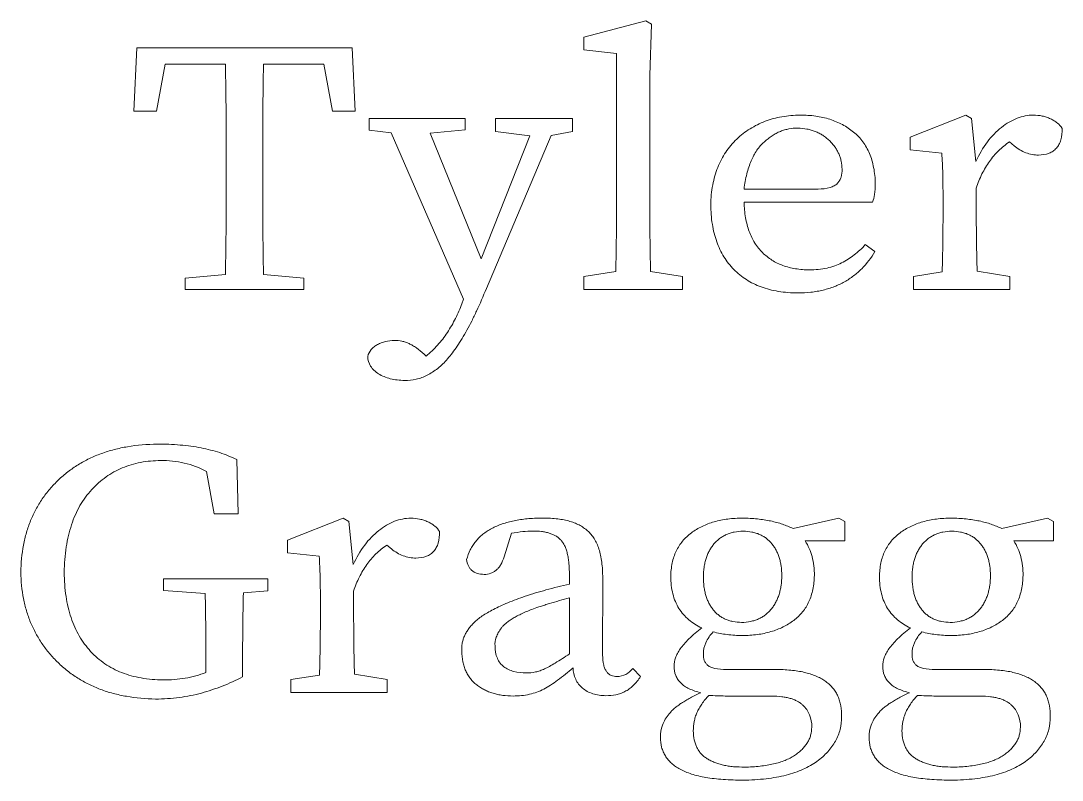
# Model space of a CAD drawing. Header units: inches. Extents: x -4.85 to 4.86, y -2.39 to 1.81.
# Drawn here: x 4.043 to 4.85, y -1.005 to -0.416 of the extents above; entities that cross this region are included whole.
import ezdxf

# ---------------------------------------------------------------- set-up
doc = ezdxf.new("R2010")
doc.units = ezdxf.units.IN
doc.header["$MEASUREMENT"] = 0

msp = doc.modelspace()

# ---------------------------------------------------------------- linework, layer by layer
at = {"color": 7, "linetype": 'Continuous', "lineweight": 18}
for p, q in [((4.52717, -0.41647), (4.47909, -0.42916)), ((4.53148, -0.41908), (4.52717, -0.41647)), ((4.53024, -0.45877), (4.53148, -0.41908)), ((4.47909, -0.42916), (4.47909, -0.43903)), ((4.13265, -0.43734), (4.1302, -0.48658)), ((4.29946, -0.43734), (4.13265, -0.43734)), ((4.30191, -0.48658), (4.29946, -0.43734)), ((4.47909, -0.43903), (4.50448, -0.44185)), ((4.50448, -0.44185), (4.50448, -0.56566)), ((4.14789, -0.48658), (4.15459, -0.45005)), ((4.15459, -0.45005), (4.20126, -0.45005)), ((4.23081, -0.4501), (4.27752, -0.45005)), ((4.27752, -0.45005), (4.28423, -0.48658)), ((4.53024, -0.56569), (4.53024, -0.45877)), ((4.1302, -0.48658), (4.14789, -0.48658)), ((4.28423, -0.48658), (4.30191, -0.48658)), ((4.38712, -0.49212), (4.31281, -0.49212)), ((4.31281, -0.49212), (4.31281, -0.50122)), ((4.38712, -0.50102), (4.38712, -0.49212)), ((4.47024, -0.49212), (4.41057, -0.49212)), ((4.41057, -0.49212), (4.41057, -0.50223)), ((4.47024, -0.50223), (4.47024, -0.49212)), ((4.64678, -0.48955), (4.64681, -0.48951)), ((4.7751, -0.48951), (4.73213, -0.50669)), ((4.77965, -0.49212), (4.7751, -0.48951)), ((4.78296, -0.52546), (4.77965, -0.49212)), ((4.6449, -0.49966), (4.64491, -0.49962)), ((4.31281, -0.50122), (4.32984, -0.50336)), ((4.32984, -0.50336), (4.38588, -0.63239)), ((4.35987, -0.50364), (4.38712, -0.50102)), ((4.39942, -0.60093), (4.35987, -0.50364)), ((4.43719, -0.50559), (4.39942, -0.60093)), ((4.40352, -0.62406), (4.45372, -0.50531)), ((4.41057, -0.50223), (4.43719, -0.50559)), ((4.45372, -0.50531), (4.47024, -0.50223)), ((4.73213, -0.50669), (4.73213, -0.51655)), ((4.73213, -0.51655), (4.75659, -0.51908)), ((4.80896, -0.51038), (4.8127, -0.51345)), ((4.20183, -0.52485), (4.20187, -0.53894)), ((4.2302, -0.53895), (4.23024, -0.52484)), ((4.66068, -0.5469), (4.60328, -0.5469)), ((4.78328, -0.56647), (4.78328, -0.54612)), ((4.75748, -0.55359), (4.75752, -0.56679)), ((4.60328, -0.55705), (4.70283, -0.55701)), ((4.70466, -0.59529), (4.69725, -0.58996)), ((4.20126, -0.61318), (4.17015, -0.61592)), ((4.26197, -0.61592), (4.23085, -0.61315)), ((4.50383, -0.61082), (4.47909, -0.61473)), ((4.55563, -0.61473), (4.53086, -0.61078)), ((4.75687, -0.61118), (4.73461, -0.61473)), ((4.80929, -0.61473), (4.7839, -0.61057)), ((4.17015, -0.61592), (4.17015, -0.62484)), ((4.26197, -0.62484), (4.26197, -0.61592)), ((4.47909, -0.61473), (4.47909, -0.62484)), ((4.55563, -0.62484), (4.55563, -0.61473)), ((4.73461, -0.61473), (4.73461, -0.62484)), ((4.80929, -0.62484), (4.80929, -0.61473)), ((4.17015, -0.62484), (4.26197, -0.62484)), ((4.47909, -0.62484), (4.55563, -0.62484)), ((4.73461, -0.62484), (4.80929, -0.62484)), ((4.38588, -0.63239), (4.38465, -0.63578)), ((4.35676, -0.67644), (4.35523, -0.67499)), ((4.34005, -0.69527), (4.34006, -0.69527)), ((4.21127, -0.7988), (4.21006, -0.75657)), ((4.1865, -0.76577), (4.19256, -0.7988)), ((4.19256, -0.7988), (4.21127, -0.7988)), ((4.29249, -0.80201), (4.24952, -0.81919)), ((4.29704, -0.80462), (4.29249, -0.80201)), ((4.30035, -0.83796), (4.29704, -0.80462)), ((4.67678, -0.80201), (4.64129, -0.81008)), ((4.68142, -0.80462), (4.67678, -0.80201)), ((4.68142, -0.8197), (4.68142, -0.80462)), ((4.83852, -0.80201), (4.80303, -0.81008)), ((4.84316, -0.80462), (4.83852, -0.80201)), ((4.84316, -0.8197), (4.84316, -0.80462)), ((4.41721, -0.83213), (4.423, -0.81381)), ((4.60259, -0.81216), (4.6026, -0.81212)), ((4.76433, -0.81216), (4.76434, -0.81212)), ((4.24952, -0.81919), (4.24952, -0.82905)), ((4.32635, -0.82288), (4.33009, -0.82595)), ((4.65061, -0.81974), (4.68142, -0.8197)), ((4.81235, -0.81974), (4.84316, -0.8197)), ((4.24952, -0.82905), (4.27399, -0.83158)), ((4.46792, -0.84624), (4.46796, -0.85327)), ((4.54642, -0.84738), (4.54646, -0.84736)), ((4.70816, -0.84738), (4.7082, -0.84736)), ((4.2341, -0.84897), (4.15332, -0.84897)), ((4.15332, -0.84897), (4.15332, -0.85805)), ((4.2341, -0.85837), (4.2341, -0.84897)), ((4.49368, -0.90827), (4.49372, -0.8482)), ((4.15332, -0.85805), (4.1856, -0.86037)), ((4.2152, -0.85997), (4.2341, -0.85837)), ((4.30068, -0.87897), (4.30068, -0.85862)), ((4.27487, -0.86609), (4.27491, -0.87929)), ((4.46792, -0.86385), (4.46796, -0.90732)), ((4.41024, -0.90114), (4.41024, -0.90111)), ((4.18618, -0.91251), (4.18622, -0.92171)), ((4.21455, -0.92519), (4.21459, -0.9125)), ((4.52311, -0.92486), (4.51694, -0.91866)), ((4.62917, -0.9194), (4.58946, -0.9194)), ((4.79091, -0.9194), (4.7512, -0.9194)), ((4.27426, -0.92368), (4.252, -0.92723)), ((4.252, -0.92723), (4.252, -0.93734)), ((4.32669, -0.92723), (4.30129, -0.92307)), ((4.32669, -0.93734), (4.32669, -0.92723)), ((4.252, -0.93734), (4.32669, -0.93734)), ((4.49616, -0.9397), (4.4962, -0.9397)), ((4.58869, -0.93995), (4.62487, -0.93995)), ((4.75043, -0.93995), (4.78661, -0.93995)), ((4.60381, -0.99505), (4.60385, -0.99505)), ((4.76555, -0.99505), (4.76559, -0.99505))]:
    msp.add_line(p, q, dxfattribs=at)
for points in [[(4.20126, -0.45005), (4.20177, -0.47498), (4.20196, -0.49992), (4.20183, -0.52485)], [(4.23024, -0.52484), (4.2301, -0.49992), (4.23029, -0.47501), (4.23081, -0.4501)], [(4.20187, -0.53894), (4.20197, -0.56369), (4.20176, -0.58843), (4.20126, -0.61318)], [(4.23085, -0.61315), (4.23031, -0.58842), (4.23009, -0.56369), (4.2302, -0.53895)], [(4.50448, -0.56566), (4.50442, -0.58071), (4.50421, -0.59576), (4.50383, -0.61082)], [(4.53086, -0.61078), (4.53046, -0.59575), (4.53025, -0.58072), (4.53024, -0.56569)], [(4.1856, -0.86037), (4.18596, -0.87775), (4.18615, -0.89513), (4.18618, -0.91251)], [(4.21459, -0.9125), (4.2146, -0.89499), (4.2148, -0.87748), (4.2152, -0.85997)], [(4.57602, -0.93942), (4.58023, -0.93973), (4.58446, -0.93991), (4.58869, -0.93995)], [(4.73775, -0.93942), (4.74197, -0.93973), (4.7462, -0.93991), (4.75043, -0.93995)]]:
    msp.add_open_spline(points, degree=3, dxfattribs=at)
for points, knots in [([(4.64681, -0.48951), (4.64202, -0.4896), (4.63497, -0.49022), (4.62592, -0.49221), (4.61957, -0.49424), (4.61357, -0.49691), (4.60788, -0.5001), (4.60249, -0.50383), (4.59751, -0.50815), (4.59292, -0.51293), (4.58896, -0.51823), (4.58555, -0.52394), (4.58272, -0.5301), (4.58049, -0.53671), (4.57828, -0.54634), (4.57755, -0.55387), (4.57748, -0.55901)], [0, 0, 0, 0, 0.130565, 0.192022, 0.252335, 0.311858, 0.370885, 0.429954, 0.490085, 0.550334, 0.610105, 0.670059, 0.731204, 0.794561, 0.859957, 1, 1, 1, 1]), ([(4.70498, -0.54279), (4.70495, -0.53857), (4.70431, -0.53245), (4.70251, -0.52465), (4.7006, -0.51942), (4.69831, -0.51455), (4.6954, -0.51018), (4.69211, -0.50616), (4.68823, -0.50269), (4.68403, -0.49959), (4.67953, -0.49689), (4.67475, -0.49461), (4.6697, -0.4927), (4.66435, -0.49131), (4.65672, -0.48991), (4.65079, -0.48955), (4.64678, -0.48955)], [0, 0, 0, 0, 0.14159, 0.206425, 0.268575, 0.328454, 0.386879, 0.444623, 0.502839, 0.561328, 0.619944, 0.679214, 0.739219, 0.801177, 0.86481, 1, 1, 1, 1]), ([(4.82755, -0.48955), (4.82325, -0.4896), (4.8167, -0.49089), (4.80861, -0.49492), (4.80259, -0.49904), (4.7969, -0.50423), (4.7897, -0.51271), (4.78544, -0.52017), (4.78296, -0.52546)], [0, 0, 0, 0, 0.213705, 0.326515, 0.447683, 0.575506, 0.708854, 1, 1, 1, 1]), ([(4.84985, -0.49995), (4.84886, -0.49831), (4.84685, -0.49619), (4.84364, -0.49381), (4.84078, -0.49233), (4.83768, -0.49114), (4.8333, -0.48989), (4.82986, -0.4896), (4.82755, -0.48955)], [0, 0, 0, 0, 0.221959, 0.340492, 0.466629, 0.598279, 0.728923, 1, 1, 1, 1]), ([(4.60328, -0.5469), (4.60379, -0.54293), (4.60479, -0.53718), (4.60685, -0.52993), (4.60869, -0.52515), (4.6107, -0.52076), (4.6131, -0.51687), (4.61572, -0.51338), (4.61869, -0.5104), (4.6218, -0.50786), (4.62493, -0.50559), (4.62814, -0.50371), (4.63138, -0.50214), (4.63469, -0.501), (4.63915, -0.49989), (4.64261, -0.49965), (4.6449, -0.49966)], [0, 0, 0, 0, 0.173193, 0.251437, 0.325598, 0.394422, 0.459785, 0.522621, 0.582832, 0.640802, 0.696369, 0.749545, 0.801554, 0.851327, 0.900892, 1, 1, 1, 1]), ([(4.64491, -0.49962), (4.64729, -0.49977), (4.65084, -0.50003), (4.65535, -0.50116), (4.65852, -0.50221), (4.6615, -0.50357), (4.66435, -0.50514), (4.66695, -0.50711), (4.66943, -0.50923), (4.67165, -0.51159), (4.67363, -0.51408), (4.67529, -0.5167), (4.67672, -0.51941), (4.67775, -0.52229), (4.67889, -0.52628), (4.67916, -0.52944), (4.67926, -0.53154)], [0, 0, 0, 0, 0.137941, 0.204171, 0.267944, 0.330807, 0.393, 0.455307, 0.518716, 0.581437, 0.642345, 0.701987, 0.760244, 0.818838, 0.878231, 1, 1, 1, 1]), ([(4.83159, -0.52053), (4.83431, -0.52046), (4.83829, -0.51993), (4.84285, -0.51762), (4.84547, -0.51527), (4.84753, -0.51232), (4.84954, -0.50724), (4.84984, -0.50292), (4.84985, -0.49995)], [0, 0, 0, 0, 0.261659, 0.374162, 0.483453, 0.59424, 0.714626, 1, 1, 1, 1]), ([(4.78328, -0.54612), (4.7845, -0.54237), (4.78663, -0.53692), (4.79033, -0.53018), (4.7934, -0.52553), (4.79674, -0.52117), (4.80173, -0.51588), (4.80596, -0.51243), (4.80896, -0.51038)], [0, 0, 0, 0, 0.263537, 0.390067, 0.514117, 0.635945, 0.756853, 1, 1, 1, 1]), ([(4.8127, -0.51345), (4.81537, -0.51569), (4.82137, -0.51921), (4.82821, -0.52052), (4.83159, -0.52053)], [0, 0, 0, 0, 0.507925, 1, 1, 1, 1]), ([(4.75659, -0.51908), (4.75687, -0.52432), (4.75722, -0.53091), (4.75736, -0.53901), (4.75749, -0.54527), (4.75749, -0.55018), (4.75748, -0.55359)], [0, 0, 0, 0, 0.455651, 0.573744, 0.703642, 1, 1, 1, 1]), ([(4.67926, -0.53154), (4.67936, -0.53357), (4.67902, -0.53658), (4.67742, -0.54021), (4.67569, -0.5426), (4.67318, -0.5446), (4.66814, -0.54651), (4.6638, -0.54686), (4.66068, -0.5469)], [0, 0, 0, 0, 0.219728, 0.320826, 0.424653, 0.535269, 0.662172, 1, 1, 1, 1]), ([(4.70283, -0.55701), (4.70362, -0.55512), (4.70469, -0.55039), (4.7049, -0.54556), (4.70498, -0.54279)], [0, 0, 0, 0, 0.423258, 1, 1, 1, 1]), ([(4.57748, -0.55901), (4.57749, -0.56411), (4.57807, -0.57159), (4.58, -0.58114), (4.58196, -0.58768), (4.58449, -0.59377), (4.58754, -0.59943), (4.59118, -0.6046), (4.59528, -0.60934), (4.59992, -0.61357), (4.60503, -0.61724), (4.61058, -0.62037), (4.6166, -0.62288), (4.62304, -0.62488), (4.63245, -0.62689), (4.63983, -0.62742), (4.64486, -0.62745)], [0, 0, 0, 0, 0.140622, 0.205988, 0.268187, 0.328625, 0.387444, 0.445, 0.5026, 0.55986, 0.617543, 0.675561, 0.735308, 0.796901, 0.861244, 1, 1, 1, 1]), ([(4.65395, -0.60951), (4.65032, -0.60955), (4.645, -0.60909), (4.63817, -0.60774), (4.63346, -0.60626), (4.62904, -0.60437), (4.62488, -0.60211), (4.62109, -0.59932), (4.6175, -0.59625), (4.61434, -0.59267), (4.6115, -0.58876), (4.60912, -0.58441), (4.60714, -0.57969), (4.60553, -0.57458), (4.60396, -0.56703), (4.60334, -0.56111), (4.60328, -0.55705)], [0, 0, 0, 0, 0.132032, 0.193598, 0.253171, 0.311203, 0.368296, 0.424961, 0.48207, 0.539835, 0.598281, 0.657582, 0.719835, 0.784097, 0.852359, 1, 1, 1, 1]), ([(4.75752, -0.56679), (4.75746, -0.57402), (4.75737, -0.58882), (4.75705, -0.60361), (4.75687, -0.61118)], [0, 0, 0, 0, 0.488577, 1, 1, 1, 1]), ([(4.7839, -0.61057), (4.78371, -0.60301), (4.7834, -0.58832), (4.78329, -0.57361), (4.78328, -0.56647)], [0, 0, 0, 0, 0.513868, 1, 1, 1, 1]), ([(4.64486, -0.62745), (4.64829, -0.62741), (4.65336, -0.62717), (4.65994, -0.62625), (4.66458, -0.62525), (4.66902, -0.62408), (4.67327, -0.62262), (4.6773, -0.62086), (4.68238, -0.61821), (4.68828, -0.61433), (4.69673, -0.6069), (4.7019, -0.60019), (4.70466, -0.59529)], [0, 0, 0, 0, 0.14424, 0.212917, 0.279475, 0.343363, 0.406239, 0.467904, 0.528467, 0.646834, 0.763838, 1, 1, 1, 1]), ([(4.69725, -0.58996), (4.69462, -0.59289), (4.69028, -0.59688), (4.68393, -0.60138), (4.67891, -0.60428), (4.67348, -0.60667), (4.66517, -0.60888), (4.65853, -0.60949), (4.65395, -0.60951)], [0, 0, 0, 0, 0.240619, 0.358635, 0.475487, 0.594936, 0.719897, 1, 1, 1, 1]), ([(4.34006, -0.69527), (4.3431, -0.6953), (4.34769, -0.69488), (4.35355, -0.6931), (4.35782, -0.69126), (4.36196, -0.68886), (4.36602, -0.68597), (4.36988, -0.68246), (4.37367, -0.67842), (4.37737, -0.67378), (4.38107, -0.66853), (4.38483, -0.6627), (4.38857, -0.6562), (4.39231, -0.64907), (4.39747, -0.63836), (4.40113, -0.62993), (4.40352, -0.62406)], [0, 0, 0, 0, 0.090493, 0.135524, 0.181215, 0.228177, 0.277299, 0.328698, 0.382897, 0.441397, 0.504721, 0.573283, 0.647352, 0.72707, 0.812188, 1, 1, 1, 1]), ([(4.38465, -0.63578), (4.38318, -0.63965), (4.38066, -0.64535), (4.37669, -0.65268), (4.37341, -0.65805), (4.36981, -0.66318), (4.36451, -0.66957), (4.36, -0.67386), (4.35676, -0.67644)], [0, 0, 0, 0, 0.248984, 0.3744, 0.500958, 0.627019, 0.751216, 1, 1, 1, 1]), ([(4.33231, -0.66429), (4.32995, -0.66429), (4.32648, -0.66468), (4.32211, -0.66602), (4.31913, -0.66734), (4.31647, -0.66906), (4.31356, -0.67198), (4.31211, -0.67472), (4.31156, -0.67668)], [0, 0, 0, 0, 0.272586, 0.400823, 0.526709, 0.649174, 0.764731, 1, 1, 1, 1]), ([(4.35523, -0.67499), (4.35329, -0.67328), (4.35054, -0.67073), (4.3465, -0.66818), (4.34373, -0.66666), (4.34092, -0.6656), (4.33717, -0.66455), (4.33425, -0.66426), (4.33231, -0.66429)], [0, 0, 0, 0, 0.299564, 0.430104, 0.550799, 0.663537, 0.775803, 1, 1, 1, 1]), ([(4.31156, -0.67668), (4.3116, -0.67936), (4.31288, -0.6833), (4.31638, -0.68764), (4.32002, -0.6903), (4.3243, -0.69249), (4.33097, -0.69465), (4.33636, -0.69525), (4.34005, -0.69527)], [0, 0, 0, 0, 0.212063, 0.321071, 0.441319, 0.569688, 0.704804, 1, 1, 1, 1]), ([(4.14831, -0.74466), (4.14067, -0.74482), (4.12944, -0.74567), (4.11506, -0.7487), (4.10515, -0.75182), (4.09583, -0.75568), (4.08715, -0.76044), (4.07908, -0.76601), (4.07166, -0.77235), (4.06503, -0.77942), (4.05914, -0.78702), (4.05421, -0.79521), (4.05014, -0.80395), (4.04692, -0.8132), (4.04377, -0.82655), (4.04282, -0.83699), (4.0427, -0.84408)], [0, 0, 0, 0, 0.140808, 0.206842, 0.270337, 0.331936, 0.392429, 0.452352, 0.512356, 0.571856, 0.630585, 0.689099, 0.747669, 0.807834, 0.869339, 1, 1, 1, 1]), ([(4.21006, -0.75657), (4.20575, -0.7546), (4.19909, -0.75178), (4.18972, -0.74915), (4.1823, -0.74744), (4.17446, -0.74622), (4.16312, -0.7449), (4.15432, -0.74467), (4.14831, -0.74466)], [0, 0, 0, 0, 0.224461, 0.340801, 0.46006, 0.584405, 0.71569, 1, 1, 1, 1]), ([(4.07633, -0.84408), (4.07644, -0.83749), (4.07715, -0.82787), (4.07947, -0.81558), (4.08183, -0.80723), (4.08482, -0.79948), (4.08838, -0.7923), (4.09267, -0.78578), (4.09751, -0.77985), (4.10289, -0.7746), (4.10868, -0.77006), (4.11481, -0.76614), (4.12136, -0.763), (4.12827, -0.7605), (4.13815, -0.75805), (4.1459, -0.75746), (4.15112, -0.75738)], [0, 0, 0, 0, 0.15332, 0.223835, 0.290902, 0.354972, 0.416914, 0.476995, 0.536312, 0.594677, 0.651424, 0.707571, 0.763436, 0.820253, 0.878236, 1, 1, 1, 1]), ([(4.15112, -0.75738), (4.15727, -0.75731), (4.16955, -0.75859), (4.1811, -0.76295), (4.1865, -0.76577)], [0, 0, 0, 0, 0.502332, 1, 1, 1, 1]), ([(4.34494, -0.80205), (4.34064, -0.8021), (4.33409, -0.80339), (4.326, -0.80742), (4.31999, -0.81154), (4.3143, -0.81673), (4.30709, -0.82521), (4.30283, -0.83267), (4.30035, -0.83796)], [0, 0, 0, 0, 0.213705, 0.326515, 0.447683, 0.575506, 0.708854, 1, 1, 1, 1]), ([(4.36724, -0.81245), (4.36625, -0.81081), (4.36424, -0.80869), (4.36103, -0.80631), (4.35817, -0.80483), (4.35508, -0.80364), (4.35069, -0.80239), (4.34725, -0.8021), (4.34494, -0.80205)], [0, 0, 0, 0, 0.221959, 0.340492, 0.466629, 0.598279, 0.728923, 1, 1, 1, 1]), ([(4.44635, -0.80205), (4.44261, -0.80205), (4.43712, -0.80227), (4.43, -0.8031), (4.42504, -0.80394), (4.42035, -0.80509), (4.4159, -0.80647), (4.41169, -0.80809), (4.40777, -0.80997), (4.40412, -0.81208), (4.40083, -0.81449), (4.39784, -0.81711), (4.39524, -0.82002), (4.39293, -0.82317), (4.39034, -0.82778), (4.38896, -0.83154), (4.38823, -0.83413)], [0, 0, 0, 0, 0.156411, 0.229623, 0.299388, 0.366625, 0.431488, 0.494257, 0.55473, 0.613286, 0.670213, 0.724938, 0.779239, 0.833326, 0.887511, 1, 1, 1, 1]), ([(4.49372, -0.8482), (4.49368, -0.84417), (4.49342, -0.83833), (4.49219, -0.83095), (4.49095, -0.8261), (4.48927, -0.82177), (4.48729, -0.81791), (4.48485, -0.81459), (4.4821, -0.81172), (4.47891, -0.80934), (4.4754, -0.80724), (4.47147, -0.80556), (4.46719, -0.80416), (4.46252, -0.8031), (4.45554, -0.8022), (4.4501, -0.80193), (4.44635, -0.80205)], [0, 0, 0, 0, 0.156776, 0.226424, 0.290872, 0.350909, 0.406438, 0.459374, 0.510179, 0.560681, 0.613498, 0.668851, 0.72665, 0.788416, 0.854532, 1, 1, 1, 1]), ([(4.60227, -0.80205), (4.59838, -0.80204), (4.59268, -0.80234), (4.58531, -0.80356), (4.58019, -0.80482), (4.57533, -0.80641), (4.57074, -0.80838), (4.56643, -0.81069), (4.56241, -0.81334), (4.55877, -0.81635), (4.55557, -0.81975), (4.55285, -0.8235), (4.55061, -0.8276), (4.54879, -0.83204), (4.54702, -0.83861), (4.54653, -0.84382), (4.54642, -0.84738)], [0, 0, 0, 0, 0.143599, 0.210869, 0.276097, 0.33857, 0.399824, 0.460324, 0.519439, 0.577623, 0.634878, 0.691388, 0.748758, 0.807381, 0.868356, 1, 1, 1, 1]), ([(4.64129, -0.81008), (4.63862, -0.80884), (4.63447, -0.80707), (4.62858, -0.80534), (4.62382, -0.80419), (4.61879, -0.8033), (4.6116, -0.80243), (4.60605, -0.80209), (4.60227, -0.80205)], [0, 0, 0, 0, 0.219795, 0.33637, 0.458487, 0.585322, 0.71727, 1, 1, 1, 1]), ([(4.764, -0.80205), (4.76012, -0.80204), (4.75442, -0.80234), (4.74705, -0.80356), (4.74192, -0.80482), (4.73707, -0.80641), (4.73248, -0.80838), (4.72817, -0.81069), (4.72415, -0.81334), (4.7205, -0.81635), (4.71731, -0.81975), (4.71459, -0.8235), (4.71235, -0.8276), (4.71053, -0.83204), (4.70876, -0.83861), (4.70827, -0.84382), (4.70816, -0.84738)], [0, 0, 0, 0, 0.143599, 0.210869, 0.276097, 0.33857, 0.399824, 0.460324, 0.519439, 0.577623, 0.634878, 0.691388, 0.748758, 0.807381, 0.868356, 1, 1, 1, 1]), ([(4.80303, -0.81008), (4.80036, -0.80884), (4.79621, -0.80707), (4.79031, -0.80534), (4.78556, -0.80419), (4.78053, -0.8033), (4.77333, -0.80243), (4.76779, -0.80209), (4.764, -0.80205)], [0, 0, 0, 0, 0.219795, 0.33637, 0.458487, 0.585322, 0.71727, 1, 1, 1, 1]), ([(4.34898, -0.83303), (4.3517, -0.83296), (4.35568, -0.83243), (4.36025, -0.83012), (4.36287, -0.82777), (4.36492, -0.82482), (4.36693, -0.81974), (4.36723, -0.81542), (4.36724, -0.81245)], [0, 0, 0, 0, 0.261659, 0.374162, 0.483453, 0.59424, 0.714626, 1, 1, 1, 1]), ([(4.423, -0.81381), (4.42593, -0.81327), (4.43136, -0.81233), (4.43687, -0.81206), (4.43938, -0.81216)], [0, 0, 0, 0, 0.542442, 1, 1, 1, 1]), ([(4.43938, -0.81216), (4.44171, -0.81209), (4.44509, -0.81217), (4.4494, -0.81283), (4.45227, -0.81356), (4.45488, -0.81454), (4.45726, -0.81573), (4.45936, -0.81719), (4.46126, -0.81889), (4.46289, -0.82095), (4.46425, -0.82342), (4.46544, -0.82624), (4.46637, -0.82948), (4.46708, -0.8331), (4.46782, -0.83872), (4.46791, -0.84317), (4.46792, -0.84624)], [0, 0, 0, 0, 0.133605, 0.193644, 0.250044, 0.303381, 0.353285, 0.402638, 0.450141, 0.49901, 0.552824, 0.611229, 0.674685, 0.745541, 0.823456, 1, 1, 1, 1]), ([(4.57174, -0.84766), (4.57176, -0.84513), (4.57202, -0.8414), (4.5729, -0.83661), (4.57379, -0.8333), (4.57494, -0.83019), (4.57632, -0.82726), (4.57802, -0.82458), (4.57987, -0.82204), (4.58198, -0.81975), (4.58433, -0.81778), (4.58688, -0.8161), (4.58963, -0.81471), (4.59258, -0.81361), (4.59688, -0.81248), (4.60029, -0.81221), (4.60259, -0.81216)], [0, 0, 0, 0, 0.143615, 0.210929, 0.275517, 0.337843, 0.39842, 0.458209, 0.517617, 0.576423, 0.633765, 0.690963, 0.748779, 0.807952, 0.86917, 1, 1, 1, 1]), ([(4.6026, -0.81212), (4.60484, -0.81225), (4.60817, -0.81246), (4.61238, -0.81352), (4.61527, -0.81458), (4.61792, -0.81594), (4.62041, -0.81753), (4.62266, -0.81947), (4.6247, -0.82168), (4.62652, -0.82412), (4.62812, -0.82675), (4.62947, -0.82957), (4.63056, -0.83259), (4.63143, -0.8358), (4.63224, -0.84044), (4.63255, -0.84405), (4.63251, -0.84652)], [0, 0, 0, 0, 0.13144, 0.193559, 0.252771, 0.310575, 0.367319, 0.424687, 0.483043, 0.542514, 0.601943, 0.662592, 0.725055, 0.789107, 0.855988, 1, 1, 1, 1]), ([(4.73347, -0.84766), (4.7335, -0.84513), (4.73376, -0.8414), (4.73464, -0.83661), (4.73553, -0.8333), (4.73668, -0.83019), (4.73806, -0.82726), (4.73976, -0.82458), (4.74161, -0.82204), (4.74372, -0.81975), (4.74607, -0.81778), (4.74862, -0.8161), (4.75137, -0.81471), (4.75432, -0.81361), (4.75862, -0.81248), (4.76203, -0.81221), (4.76433, -0.81216)], [0, 0, 0, 0, 0.143615, 0.210929, 0.275517, 0.337843, 0.39842, 0.458209, 0.517617, 0.576423, 0.633765, 0.690963, 0.748779, 0.807952, 0.86917, 1, 1, 1, 1]), ([(4.76434, -0.81212), (4.76658, -0.81225), (4.76991, -0.81246), (4.77412, -0.81352), (4.77701, -0.81458), (4.77966, -0.81594), (4.78215, -0.81753), (4.7844, -0.81947), (4.78643, -0.82168), (4.78825, -0.82412), (4.78986, -0.82675), (4.79121, -0.82957), (4.7923, -0.83259), (4.79317, -0.8358), (4.79398, -0.84044), (4.79429, -0.84405), (4.79425, -0.84652)], [0, 0, 0, 0, 0.13144, 0.193559, 0.252771, 0.310575, 0.367319, 0.424687, 0.483043, 0.542514, 0.601943, 0.662592, 0.725055, 0.789107, 0.855988, 1, 1, 1, 1]), ([(4.30068, -0.85862), (4.30189, -0.85487), (4.30402, -0.84942), (4.30772, -0.84268), (4.31079, -0.83803), (4.31413, -0.83367), (4.31912, -0.82838), (4.32336, -0.82493), (4.32635, -0.82288)], [0, 0, 0, 0, 0.263537, 0.390067, 0.514117, 0.635945, 0.756853, 1, 1, 1, 1]), ([(4.65778, -0.84648), (4.65776, -0.84154), (4.65685, -0.83211), (4.65306, -0.82342), (4.65061, -0.81974)], [0, 0, 0, 0, 0.529182, 1, 1, 1, 1]), ([(4.81952, -0.84648), (4.8195, -0.84154), (4.81859, -0.83211), (4.81479, -0.82342), (4.81235, -0.81974)], [0, 0, 0, 0, 0.529182, 1, 1, 1, 1]), ([(4.33009, -0.82595), (4.33276, -0.82819), (4.33876, -0.83171), (4.3456, -0.83302), (4.34898, -0.83303)], [0, 0, 0, 0, 0.507925, 1, 1, 1, 1]), ([(4.27399, -0.83158), (4.27426, -0.83682), (4.27462, -0.84341), (4.27475, -0.85151), (4.27488, -0.85777), (4.27488, -0.86268), (4.27487, -0.86609)], [0, 0, 0, 0, 0.455651, 0.573744, 0.703642, 1, 1, 1, 1]), ([(4.38823, -0.83413), (4.38844, -0.83583), (4.38907, -0.83827), (4.39072, -0.84106), (4.39229, -0.8427), (4.3942, -0.84402), (4.39736, -0.8453), (4.40002, -0.84561), (4.40184, -0.84567)], [0, 0, 0, 0, 0.25923, 0.374522, 0.487947, 0.600286, 0.722845, 1, 1, 1, 1]), ([(4.40184, -0.84567), (4.40364, -0.8457), (4.40625, -0.84517), (4.40944, -0.84375), (4.41148, -0.8422), (4.41332, -0.84028), (4.41552, -0.83702), (4.4166, -0.83414), (4.41721, -0.83213)], [0, 0, 0, 0, 0.242249, 0.355912, 0.470421, 0.587608, 0.714753, 1, 1, 1, 1]), ([(4.0427, -0.84408), (4.0428, -0.8509), (4.04382, -0.86095), (4.04687, -0.87385), (4.05009, -0.88287), (4.05413, -0.89143), (4.05904, -0.8995), (4.06484, -0.90708), (4.07142, -0.91415), (4.07873, -0.92058), (4.0867, -0.92622), (4.0953, -0.93098), (4.10448, -0.93496), (4.11427, -0.9381), (4.12846, -0.94119), (4.13954, -0.94216), (4.14709, -0.94231)], [0, 0, 0, 0, 0.127594, 0.188246, 0.247565, 0.306335, 0.364956, 0.424068, 0.484485, 0.545351, 0.605706, 0.666798, 0.728831, 0.792643, 0.858742, 1, 1, 1, 1]), ([(4.153, -0.92747), (4.1473, -0.92745), (4.13895, -0.92674), (4.12829, -0.92437), (4.12097, -0.92196), (4.11416, -0.91885), (4.10785, -0.91504), (4.10203, -0.91057), (4.09671, -0.90546), (4.09197, -0.89973), (4.08784, -0.89341), (4.08432, -0.88654), (4.08148, -0.87909), (4.07919, -0.87114), (4.07697, -0.85945), (4.07643, -0.85031), (4.07633, -0.84408)], [0, 0, 0, 0, 0.133146, 0.195355, 0.25494, 0.312952, 0.370116, 0.426997, 0.484302, 0.542073, 0.600591, 0.660561, 0.722224, 0.78669, 0.853993, 1, 1, 1, 1]), ([(4.54646, -0.84736), (4.54643, -0.85189), (4.54721, -0.8585), (4.54986, -0.8667), (4.55268, -0.87204), (4.55615, -0.87681), (4.56179, -0.88235), (4.56683, -0.88556), (4.57047, -0.8872)], [0, 0, 0, 0, 0.275388, 0.400682, 0.521783, 0.640489, 0.75781, 1, 1, 1, 1]), ([(4.63251, -0.84652), (4.63244, -0.84909), (4.63229, -0.85288), (4.63137, -0.85774), (4.63051, -0.86113), (4.62929, -0.86428), (4.62792, -0.86729), (4.62625, -0.87009), (4.62433, -0.87268), (4.62217, -0.87499), (4.61983, -0.87707), (4.61726, -0.87881), (4.6145, -0.88027), (4.61149, -0.88134), (4.60715, -0.88254), (4.6037, -0.88285), (4.60137, -0.88288)], [0, 0, 0, 0, 0.143381, 0.210304, 0.275265, 0.337513, 0.398437, 0.459159, 0.518623, 0.577507, 0.63487, 0.692575, 0.749763, 0.808647, 0.869759, 1, 1, 1, 1]), ([(4.60198, -0.89303), (4.60586, -0.89297), (4.61157, -0.89273), (4.61894, -0.89143), (4.62406, -0.89014), (4.62892, -0.8885), (4.63351, -0.88651), (4.63782, -0.8841), (4.64184, -0.88137), (4.64548, -0.87828), (4.64868, -0.8748), (4.65141, -0.87096), (4.65365, -0.86675), (4.6554, -0.86217), (4.65719, -0.85545), (4.65768, -0.85011), (4.65778, -0.84648)], [0, 0, 0, 0, 0.142076, 0.20871, 0.27336, 0.335322, 0.396117, 0.456447, 0.515484, 0.573686, 0.631058, 0.68777, 0.745838, 0.805036, 0.866798, 1, 1, 1, 1]), ([(4.7082, -0.84736), (4.70817, -0.85189), (4.70895, -0.8585), (4.7116, -0.8667), (4.71442, -0.87204), (4.71789, -0.87681), (4.72353, -0.88235), (4.72857, -0.88556), (4.73221, -0.8872)], [0, 0, 0, 0, 0.275388, 0.400682, 0.521783, 0.640489, 0.75781, 1, 1, 1, 1]), ([(4.79425, -0.84652), (4.79418, -0.84909), (4.79403, -0.85288), (4.79311, -0.85774), (4.79225, -0.86113), (4.79103, -0.86428), (4.78966, -0.86729), (4.78799, -0.87009), (4.78607, -0.87268), (4.78391, -0.87499), (4.78157, -0.87707), (4.779, -0.87881), (4.77624, -0.88027), (4.77323, -0.88134), (4.76889, -0.88254), (4.76544, -0.88285), (4.76311, -0.88288)], [0, 0, 0, 0, 0.143381, 0.210304, 0.275265, 0.337513, 0.398437, 0.459159, 0.518623, 0.577507, 0.63487, 0.692575, 0.749763, 0.808647, 0.869759, 1, 1, 1, 1]), ([(4.76372, -0.89303), (4.7676, -0.89297), (4.77331, -0.89273), (4.78068, -0.89143), (4.7858, -0.89014), (4.79066, -0.8885), (4.79525, -0.88651), (4.79955, -0.8841), (4.80358, -0.88137), (4.80722, -0.87828), (4.81041, -0.8748), (4.81314, -0.87096), (4.81538, -0.86675), (4.81714, -0.86217), (4.81893, -0.85545), (4.81942, -0.85011), (4.81952, -0.84648)], [0, 0, 0, 0, 0.142076, 0.20871, 0.27336, 0.335322, 0.396117, 0.456447, 0.515484, 0.573686, 0.631058, 0.68777, 0.745838, 0.805036, 0.866798, 1, 1, 1, 1]), ([(4.46796, -0.85327), (4.46184, -0.85456), (4.45031, -0.85743), (4.43894, -0.86084), (4.4336, -0.86258)], [0, 0, 0, 0, 0.52674, 1, 1, 1, 1]), ([(4.60137, -0.88288), (4.59911, -0.88284), (4.5958, -0.88253), (4.59161, -0.88147), (4.58872, -0.88042), (4.58608, -0.87903), (4.58362, -0.87737), (4.58138, -0.87542), (4.57939, -0.87315), (4.57759, -0.87067), (4.57605, -0.86795), (4.57469, -0.86508), (4.57364, -0.86197), (4.57278, -0.85868), (4.57195, -0.85391), (4.57174, -0.8502), (4.57174, -0.84766)], [0, 0, 0, 0, 0.130238, 0.190924, 0.249495, 0.307033, 0.362944, 0.420203, 0.477981, 0.536976, 0.596711, 0.658123, 0.720386, 0.78602, 0.853722, 1, 1, 1, 1]), ([(4.76311, -0.88288), (4.76085, -0.88284), (4.75754, -0.88253), (4.75334, -0.88147), (4.75046, -0.88042), (4.74782, -0.87903), (4.74536, -0.87737), (4.74312, -0.87542), (4.74113, -0.87315), (4.73933, -0.87067), (4.73779, -0.86795), (4.73643, -0.86508), (4.73538, -0.86197), (4.73452, -0.85868), (4.73369, -0.85391), (4.73348, -0.8502), (4.73347, -0.84766)], [0, 0, 0, 0, 0.130238, 0.190924, 0.249495, 0.307033, 0.362944, 0.420203, 0.477981, 0.536976, 0.596711, 0.658123, 0.720386, 0.78602, 0.853722, 1, 1, 1, 1]), ([(4.4336, -0.86258), (4.42907, -0.8642), (4.42254, -0.86657), (4.41439, -0.87013), (4.40911, -0.87268), (4.40447, -0.87525), (4.40039, -0.87777), (4.39691, -0.88032), (4.39402, -0.88294), (4.39156, -0.88553), (4.38954, -0.88819), (4.38778, -0.89084), (4.38643, -0.8936), (4.38541, -0.89642), (4.38446, -0.90024), (4.38434, -0.90319), (4.38444, -0.90514)], [0, 0, 0, 0, 0.206818, 0.298688, 0.382598, 0.458728, 0.527004, 0.588844, 0.643888, 0.694338, 0.74227, 0.787503, 0.831156, 0.874051, 0.916155, 1, 1, 1, 1]), ([(4.44, -0.87232), (4.44184, -0.87168), (4.44477, -0.8707), (4.44889, -0.86935), (4.45632, -0.86706), (4.46271, -0.86525), (4.46792, -0.86385)], [0, 0, 0, 0, 0.200506, 0.317983, 0.445201, 1, 1, 1, 1]), ([(4.27491, -0.87929), (4.27486, -0.88652), (4.27476, -0.90132), (4.27444, -0.91611), (4.27426, -0.92368)], [0, 0, 0, 0, 0.488577, 1, 1, 1, 1]), ([(4.30129, -0.92307), (4.3011, -0.91551), (4.3008, -0.90082), (4.30068, -0.88611), (4.30068, -0.87897)], [0, 0, 0, 0, 0.513868, 1, 1, 1, 1]), ([(4.41024, -0.90111), (4.41001, -0.89883), (4.41066, -0.89524), (4.41279, -0.89065), (4.41478, -0.88764), (4.41683, -0.88517), (4.4189, -0.8833), (4.4214, -0.88144), (4.42429, -0.87957), (4.42762, -0.87775), (4.43282, -0.87517), (4.43704, -0.87345), (4.44, -0.87232)], [0, 0, 0, 0, 0.153316, 0.242198, 0.341148, 0.3966, 0.459071, 0.52932, 0.607108, 0.692308, 0.785653, 1, 1, 1, 1]), ([(4.57047, -0.8872), (4.56699, -0.88985), (4.56222, -0.89383), (4.55684, -0.89943), (4.55388, -0.90318), (4.55167, -0.90677), (4.5497, -0.91118), (4.54895, -0.91458), (4.54903, -0.91679)], [0, 0, 0, 0, 0.347873, 0.492222, 0.616846, 0.726841, 0.825947, 1, 1, 1, 1]), ([(4.73221, -0.8872), (4.72873, -0.88985), (4.72396, -0.89383), (4.71858, -0.89943), (4.71562, -0.90318), (4.71341, -0.90677), (4.71144, -0.91118), (4.71069, -0.91458), (4.71077, -0.91679)], [0, 0, 0, 0, 0.347873, 0.492222, 0.616846, 0.726841, 0.825947, 1, 1, 1, 1]), ([(4.57174, -0.90746), (4.57168, -0.90442), (4.57322, -0.89804), (4.57698, -0.89267), (4.57936, -0.89022)], [0, 0, 0, 0, 0.46904, 1, 1, 1, 1]), ([(4.57936, -0.89022), (4.58289, -0.89111), (4.59037, -0.89263), (4.59801, -0.89298), (4.60198, -0.89303)], [0, 0, 0, 0, 0.47802, 1, 1, 1, 1]), ([(4.73347, -0.90746), (4.73342, -0.90442), (4.73495, -0.89804), (4.73872, -0.89267), (4.7411, -0.89022)], [0, 0, 0, 0, 0.46904, 1, 1, 1, 1]), ([(4.7411, -0.89022), (4.74462, -0.89111), (4.75211, -0.89263), (4.75975, -0.89298), (4.76372, -0.89303)], [0, 0, 0, 0, 0.47802, 1, 1, 1, 1]), ([(4.43453, -0.92201), (4.43127, -0.92208), (4.42651, -0.92159), (4.42072, -0.91951), (4.41706, -0.91735), (4.41401, -0.91445), (4.411, -0.90913), (4.41025, -0.9044), (4.41024, -0.90114)], [0, 0, 0, 0, 0.268589, 0.388832, 0.50367, 0.615927, 0.731155, 1, 1, 1, 1]), ([(4.38444, -0.90514), (4.38453, -0.90789), (4.3849, -0.91193), (4.3862, -0.91701), (4.38745, -0.92046), (4.38909, -0.92362), (4.39108, -0.92649), (4.39335, -0.92914), (4.39604, -0.93139), (4.39892, -0.93344), (4.40203, -0.93519), (4.40531, -0.93665), (4.40875, -0.93789), (4.41239, -0.93883), (4.41761, -0.93969), (4.42164, -0.93998), (4.42438, -0.93995)], [0, 0, 0, 0, 0.138521, 0.20179, 0.262775, 0.321874, 0.379684, 0.437606, 0.496042, 0.555189, 0.614664, 0.674415, 0.735167, 0.797777, 0.862722, 1, 1, 1, 1]), ([(4.46796, -0.90732), (4.46435, -0.90982), (4.45916, -0.91303), (4.45269, -0.91689), (4.44877, -0.91888), (4.4452, -0.9204), (4.44053, -0.9217), (4.43693, -0.92209), (4.43453, -0.92201)], [0, 0, 0, 0, 0.354321, 0.494096, 0.608542, 0.709503, 0.80651, 1, 1, 1, 1]), ([(4.50485, -0.92486), (4.50327, -0.92491), (4.50092, -0.92449), (4.49824, -0.92285), (4.4966, -0.92109), (4.49527, -0.91878), (4.49398, -0.91447), (4.49366, -0.91086), (4.49368, -0.90827)], [0, 0, 0, 0, 0.208264, 0.30753, 0.409239, 0.523613, 0.657759, 1, 1, 1, 1]), ([(4.58946, -0.9194), (4.58651, -0.91938), (4.5824, -0.9192), (4.57764, -0.91776), (4.57519, -0.91635), (4.57355, -0.91448), (4.57192, -0.91165), (4.57167, -0.90911), (4.57174, -0.90746)], [0, 0, 0, 0, 0.361715, 0.495988, 0.604647, 0.70093, 0.795977, 1, 1, 1, 1]), ([(4.7512, -0.9194), (4.74825, -0.91938), (4.74414, -0.9192), (4.73937, -0.91776), (4.73693, -0.91635), (4.73529, -0.91448), (4.73366, -0.91165), (4.73341, -0.90911), (4.73347, -0.90746)], [0, 0, 0, 0, 0.361715, 0.495988, 0.604647, 0.70093, 0.795977, 1, 1, 1, 1]), ([(4.42438, -0.93995), (4.42864, -0.93996), (4.43488, -0.93935), (4.44274, -0.93707), (4.44816, -0.93462), (4.45348, -0.93146), (4.46122, -0.92616), (4.4669, -0.92147), (4.47073, -0.91806)], [0, 0, 0, 0, 0.242699, 0.354978, 0.465267, 0.580875, 0.707447, 1, 1, 1, 1]), ([(4.47073, -0.91806), (4.4708, -0.92112), (4.47182, -0.92559), (4.47483, -0.93079), (4.47797, -0.93392), (4.48171, -0.93648), (4.48772, -0.93901), (4.49273, -0.93969), (4.49616, -0.9397)], [0, 0, 0, 0, 0.245656, 0.361287, 0.478747, 0.599074, 0.723907, 1, 1, 1, 1]), ([(4.51694, -0.91866), (4.51547, -0.92047), (4.51187, -0.92368), (4.50716, -0.92474), (4.50485, -0.92486)], [0, 0, 0, 0, 0.502097, 1, 1, 1, 1]), ([(4.54903, -0.91679), (4.54903, -0.91924), (4.5496, -0.9229), (4.55189, -0.92717), (4.55421, -0.92996), (4.55717, -0.93241), (4.56231, -0.93524), (4.56669, -0.93666), (4.56982, -0.93738)], [0, 0, 0, 0, 0.230702, 0.33922, 0.451684, 0.569541, 0.698757, 1, 1, 1, 1]), ([(4.6789, -0.95596), (4.67896, -0.95313), (4.67865, -0.94898), (4.67743, -0.94371), (4.67613, -0.94015), (4.67441, -0.93685), (4.67227, -0.93385), (4.6697, -0.93116), (4.66681, -0.92867), (4.66345, -0.92657), (4.65973, -0.92468), (4.6556, -0.9231), (4.65107, -0.92181), (4.64616, -0.92074), (4.63882, -0.91978), (4.6331, -0.91942), (4.62917, -0.9194)], [0, 0, 0, 0, 0.120997, 0.176357, 0.230055, 0.282396, 0.334315, 0.386771, 0.440619, 0.496377, 0.555444, 0.618161, 0.684523, 0.756216, 0.832241, 1, 1, 1, 1]), ([(4.71077, -0.91679), (4.71077, -0.91924), (4.71134, -0.9229), (4.71363, -0.92717), (4.71595, -0.92996), (4.71891, -0.93241), (4.72405, -0.93524), (4.72843, -0.93666), (4.73156, -0.93738)], [0, 0, 0, 0, 0.230702, 0.33922, 0.451684, 0.569541, 0.698757, 1, 1, 1, 1]), ([(4.84063, -0.95596), (4.84069, -0.95313), (4.84039, -0.94898), (4.83917, -0.94371), (4.83787, -0.94015), (4.83615, -0.93685), (4.83401, -0.93385), (4.83144, -0.93116), (4.82855, -0.92867), (4.82519, -0.92657), (4.82147, -0.92468), (4.81734, -0.9231), (4.81281, -0.92181), (4.8079, -0.92074), (4.80056, -0.91978), (4.79484, -0.91942), (4.79091, -0.9194)], [0, 0, 0, 0, 0.120997, 0.176357, 0.230055, 0.282396, 0.334315, 0.386771, 0.440619, 0.496377, 0.555444, 0.618161, 0.684523, 0.756216, 0.832241, 1, 1, 1, 1]), ([(4.14709, -0.94231), (4.15326, -0.9423), (4.16238, -0.94168), (4.17423, -0.93978), (4.18266, -0.93776), (4.19086, -0.93525), (4.20159, -0.9313), (4.20946, -0.92784), (4.21455, -0.92519)], [0, 0, 0, 0, 0.263489, 0.389276, 0.512107, 0.6334, 0.75507, 1, 1, 1, 1]), ([(4.18622, -0.92171), (4.18102, -0.92366), (4.17008, -0.92675), (4.15874, -0.92747), (4.153, -0.92747)], [0, 0, 0, 0, 0.49181, 1, 1, 1, 1]), ([(4.4962, -0.9397), (4.49878, -0.93971), (4.50263, -0.93942), (4.50752, -0.93802), (4.51099, -0.93655), (4.51431, -0.93453), (4.51862, -0.93082), (4.52143, -0.92741), (4.52311, -0.92486)], [0, 0, 0, 0, 0.240828, 0.356565, 0.472184, 0.59087, 0.71657, 1, 1, 1, 1]), ([(4.56982, -0.93738), (4.56707, -0.93861), (4.56307, -0.94045), (4.5582, -0.94332), (4.5549, -0.94527), (4.55203, -0.94738), (4.54943, -0.9494), (4.54717, -0.95148), (4.54467, -0.95425), (4.54216, -0.95784), (4.53927, -0.96385), (4.53846, -0.96876), (4.53856, -0.97198)], [0, 0, 0, 0, 0.182603, 0.26502, 0.342073, 0.413873, 0.479933, 0.541539, 0.599108, 0.705287, 0.80522, 1, 1, 1, 1]), ([(4.56395, -0.96705), (4.56393, -0.96459), (4.56428, -0.96094), (4.56544, -0.95622), (4.56667, -0.95279), (4.56838, -0.94944), (4.57127, -0.94478), (4.57404, -0.94155), (4.57602, -0.93942)], [0, 0, 0, 0, 0.238255, 0.353487, 0.469639, 0.590297, 0.717386, 1, 1, 1, 1]), ([(4.62487, -0.93995), (4.62743, -0.94), (4.63115, -0.94019), (4.63587, -0.94101), (4.63901, -0.9417), (4.64185, -0.9427), (4.64441, -0.94387), (4.64671, -0.94521), (4.64927, -0.94733), (4.65194, -0.95031), (4.65507, -0.95592), (4.65582, -0.96077), (4.65574, -0.96399)], [0, 0, 0, 0, 0.173512, 0.25078, 0.32337, 0.390432, 0.454097, 0.512976, 0.56975, 0.677696, 0.781658, 1, 1, 1, 1]), ([(4.73156, -0.93738), (4.72881, -0.93861), (4.72481, -0.94045), (4.71994, -0.94332), (4.71664, -0.94527), (4.71377, -0.94738), (4.71116, -0.9494), (4.70891, -0.95148), (4.70641, -0.95425), (4.7039, -0.95784), (4.70101, -0.96385), (4.7002, -0.96876), (4.7003, -0.97198)], [0, 0, 0, 0, 0.182603, 0.26502, 0.342073, 0.413873, 0.479933, 0.541539, 0.599108, 0.705287, 0.80522, 1, 1, 1, 1]), ([(4.72569, -0.96705), (4.72567, -0.96459), (4.72602, -0.96094), (4.72718, -0.95622), (4.72841, -0.95279), (4.73012, -0.94944), (4.733, -0.94478), (4.73578, -0.94155), (4.73775, -0.93942)], [0, 0, 0, 0, 0.238255, 0.353487, 0.469639, 0.590297, 0.717386, 1, 1, 1, 1]), ([(4.78661, -0.93995), (4.78917, -0.94), (4.79289, -0.94019), (4.79761, -0.94101), (4.80075, -0.9417), (4.80359, -0.9427), (4.80615, -0.94387), (4.80845, -0.94521), (4.811, -0.94733), (4.81368, -0.95031), (4.81681, -0.95592), (4.81756, -0.96077), (4.81748, -0.96399)], [0, 0, 0, 0, 0.173512, 0.25078, 0.32337, 0.390432, 0.454097, 0.512976, 0.56975, 0.677696, 0.781658, 1, 1, 1, 1]), ([(4.60259, -1.00516), (4.60856, -1.00511), (4.61722, -1.00459), (4.62832, -1.00301), (4.63577, -1.00137), (4.64264, -0.99935), (4.64894, -0.99691), (4.65466, -0.99406), (4.65974, -0.99075), (4.66426, -0.98717), (4.66813, -0.98331), (4.6715, -0.97931), (4.6742, -0.97504), (4.67629, -0.97056), (4.67835, -0.96427), (4.67891, -0.9593), (4.6789, -0.95596)], [0, 0, 0, 0, 0.177024, 0.257321, 0.332465, 0.403148, 0.469796, 0.532554, 0.592619, 0.649424, 0.703317, 0.754587, 0.804258, 0.852785, 0.901117, 1, 1, 1, 1]), ([(4.76433, -1.00516), (4.7703, -1.00511), (4.77896, -1.00459), (4.79006, -1.00301), (4.79751, -1.00137), (4.80438, -0.99935), (4.81068, -0.99691), (4.8164, -0.99406), (4.82148, -0.99075), (4.826, -0.98717), (4.82987, -0.98331), (4.83323, -0.97931), (4.83594, -0.97504), (4.83803, -0.97056), (4.84009, -0.96427), (4.84065, -0.9593), (4.84063, -0.95596)], [0, 0, 0, 0, 0.177024, 0.257321, 0.332465, 0.403148, 0.469796, 0.532554, 0.592619, 0.649424, 0.703317, 0.754587, 0.804258, 0.852785, 0.901117, 1, 1, 1, 1]), ([(4.60381, -0.99505), (4.60089, -0.99503), (4.59662, -0.99496), (4.59111, -0.9943), (4.58735, -0.99354), (4.58381, -0.99269), (4.58053, -0.99153), (4.5775, -0.99018), (4.57471, -0.98865), (4.57221, -0.98685), (4.57001, -0.98479), (4.56816, -0.98246), (4.56671, -0.97984), (4.56545, -0.97703), (4.5643, -0.97276), (4.56397, -0.96938), (4.56395, -0.96705)], [0.0005872, 0.0005872, 0.0005872, 0.0005872, 0.1588805, 0.2315079, 0.3004664, 0.3664782, 0.4288267, 0.4884286, 0.5457301, 0.6010569, 0.654655, 0.7080761, 0.7614516, 0.816798, 0.87409, 1, 1, 1, 1]), ([(4.65574, -0.96399), (4.65568, -0.96613), (4.65535, -0.96934), (4.65388, -0.97333), (4.6524, -0.97617), (4.6505, -0.97887), (4.64821, -0.98145), (4.64549, -0.98386), (4.64239, -0.9861), (4.63888, -0.98813), (4.63497, -0.98993), (4.63071, -0.99148), (4.62605, -0.99267), (4.62103, -0.99371), (4.61359, -0.99467), (4.60781, -0.99504), (4.60385, -0.99505)], [0, 0, 0, 0, 0.0959061, 0.1424635, 0.189797, 0.2387251, 0.2899902, 0.3438314, 0.400888, 0.46139, 0.5250644, 0.5929778, 0.6640841, 0.7404212, 0.822048, 0.999515, 0.999515, 0.999515, 0.999515]), ([(4.76555, -0.99505), (4.76263, -0.99503), (4.75836, -0.99496), (4.75285, -0.9943), (4.74909, -0.99354), (4.74555, -0.99269), (4.74227, -0.99153), (4.73924, -0.99018), (4.73645, -0.98865), (4.73395, -0.98685), (4.73175, -0.98479), (4.7299, -0.98246), (4.72845, -0.97984), (4.72719, -0.97703), (4.72604, -0.97276), (4.72571, -0.96938), (4.72569, -0.96705)], [0.0005872, 0.0005872, 0.0005872, 0.0005872, 0.1588805, 0.2315079, 0.3004664, 0.3664782, 0.4288267, 0.4884286, 0.5457301, 0.6010569, 0.654655, 0.7080761, 0.7614516, 0.816798, 0.87409, 1, 1, 1, 1]), ([(4.81748, -0.96399), (4.81742, -0.96613), (4.81709, -0.96934), (4.81562, -0.97333), (4.81414, -0.97617), (4.81224, -0.97887), (4.80995, -0.98145), (4.80723, -0.98386), (4.80413, -0.9861), (4.80061, -0.98813), (4.79671, -0.98993), (4.79245, -0.99148), (4.78778, -0.99267), (4.78277, -0.99371), (4.77533, -0.99467), (4.76955, -0.99504), (4.76559, -0.99505)], [0, 0, 0, 0, 0.0959061, 0.1424635, 0.189797, 0.2387251, 0.2899902, 0.3438314, 0.400888, 0.46139, 0.5250644, 0.5929778, 0.6640841, 0.7404212, 0.822048, 0.999515, 0.999515, 0.999515, 0.999515]), ([(4.53856, -0.97198), (4.53857, -0.97456), (4.53887, -0.97841), (4.54051, -0.98318), (4.5422, -0.98642), (4.54434, -0.98945), (4.54703, -0.99217), (4.55015, -0.9947), (4.55382, -0.99687), (4.55799, -0.99886), (4.56273, -1.00053), (4.568, -1.00203), (4.57385, -1.0031), (4.58023, -1.00407), (4.58987, -1.00492), (4.5974, -1.0052), (4.60259, -1.00516)], [0, 0, 0, 0, 0.096203, 0.141552, 0.186494, 0.23175, 0.278886, 0.328093, 0.380658, 0.437123, 0.499417, 0.567043, 0.640621, 0.720243, 0.806965, 1, 1, 1, 1]), ([(4.7003, -0.97198), (4.7003, -0.97456), (4.70061, -0.97841), (4.70224, -0.98318), (4.70394, -0.98642), (4.70608, -0.98945), (4.70877, -0.99217), (4.71189, -0.9947), (4.71556, -0.99687), (4.71973, -0.99886), (4.72446, -1.00053), (4.72974, -1.00203), (4.73559, -1.0031), (4.74197, -1.00407), (4.75161, -1.00492), (4.75913, -1.0052), (4.76433, -1.00516)], [0, 0, 0, 0, 0.096203, 0.141552, 0.186494, 0.23175, 0.278886, 0.328093, 0.380658, 0.437123, 0.499417, 0.567043, 0.640621, 0.720243, 0.806965, 1, 1, 1, 1])]:
    msp.add_open_spline(points, degree=3, knots=knots, dxfattribs=at)

doc.saveas('drawing.dxf')
